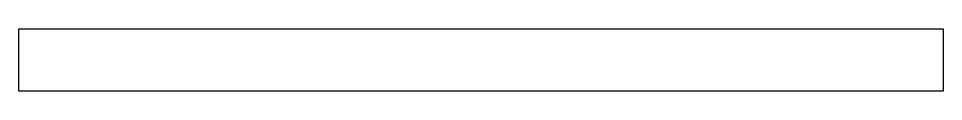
# Model space of a CAD drawing. Extents: x 7.56 to 9.06, y 6.13 to 6.23.
import ezdxf

# ---------------------------------------------------------------- set-up
doc = ezdxf.new("R2010")
doc.units = 0
doc.header["$LTSCALE"] = 100
doc.layers.get('0').update_dxf_attribs({"linetype": 'CONTINUOUS'})

msp = doc.modelspace()

# ---------------------------------------------------------------- linework, layer by layer
at = {"color": 0}
for p, q in [((7.5602, 6.2304), (7.5602, 6.1304)), ((9.0602, 6.2304), (7.5602, 6.2304)), ((9.0602, 6.1304), (9.0602, 6.2304)), ((7.5602, 6.1304), (9.0602, 6.1304))]:
    msp.add_line(p, q, dxfattribs=at)

doc.saveas('drawing.dxf')
